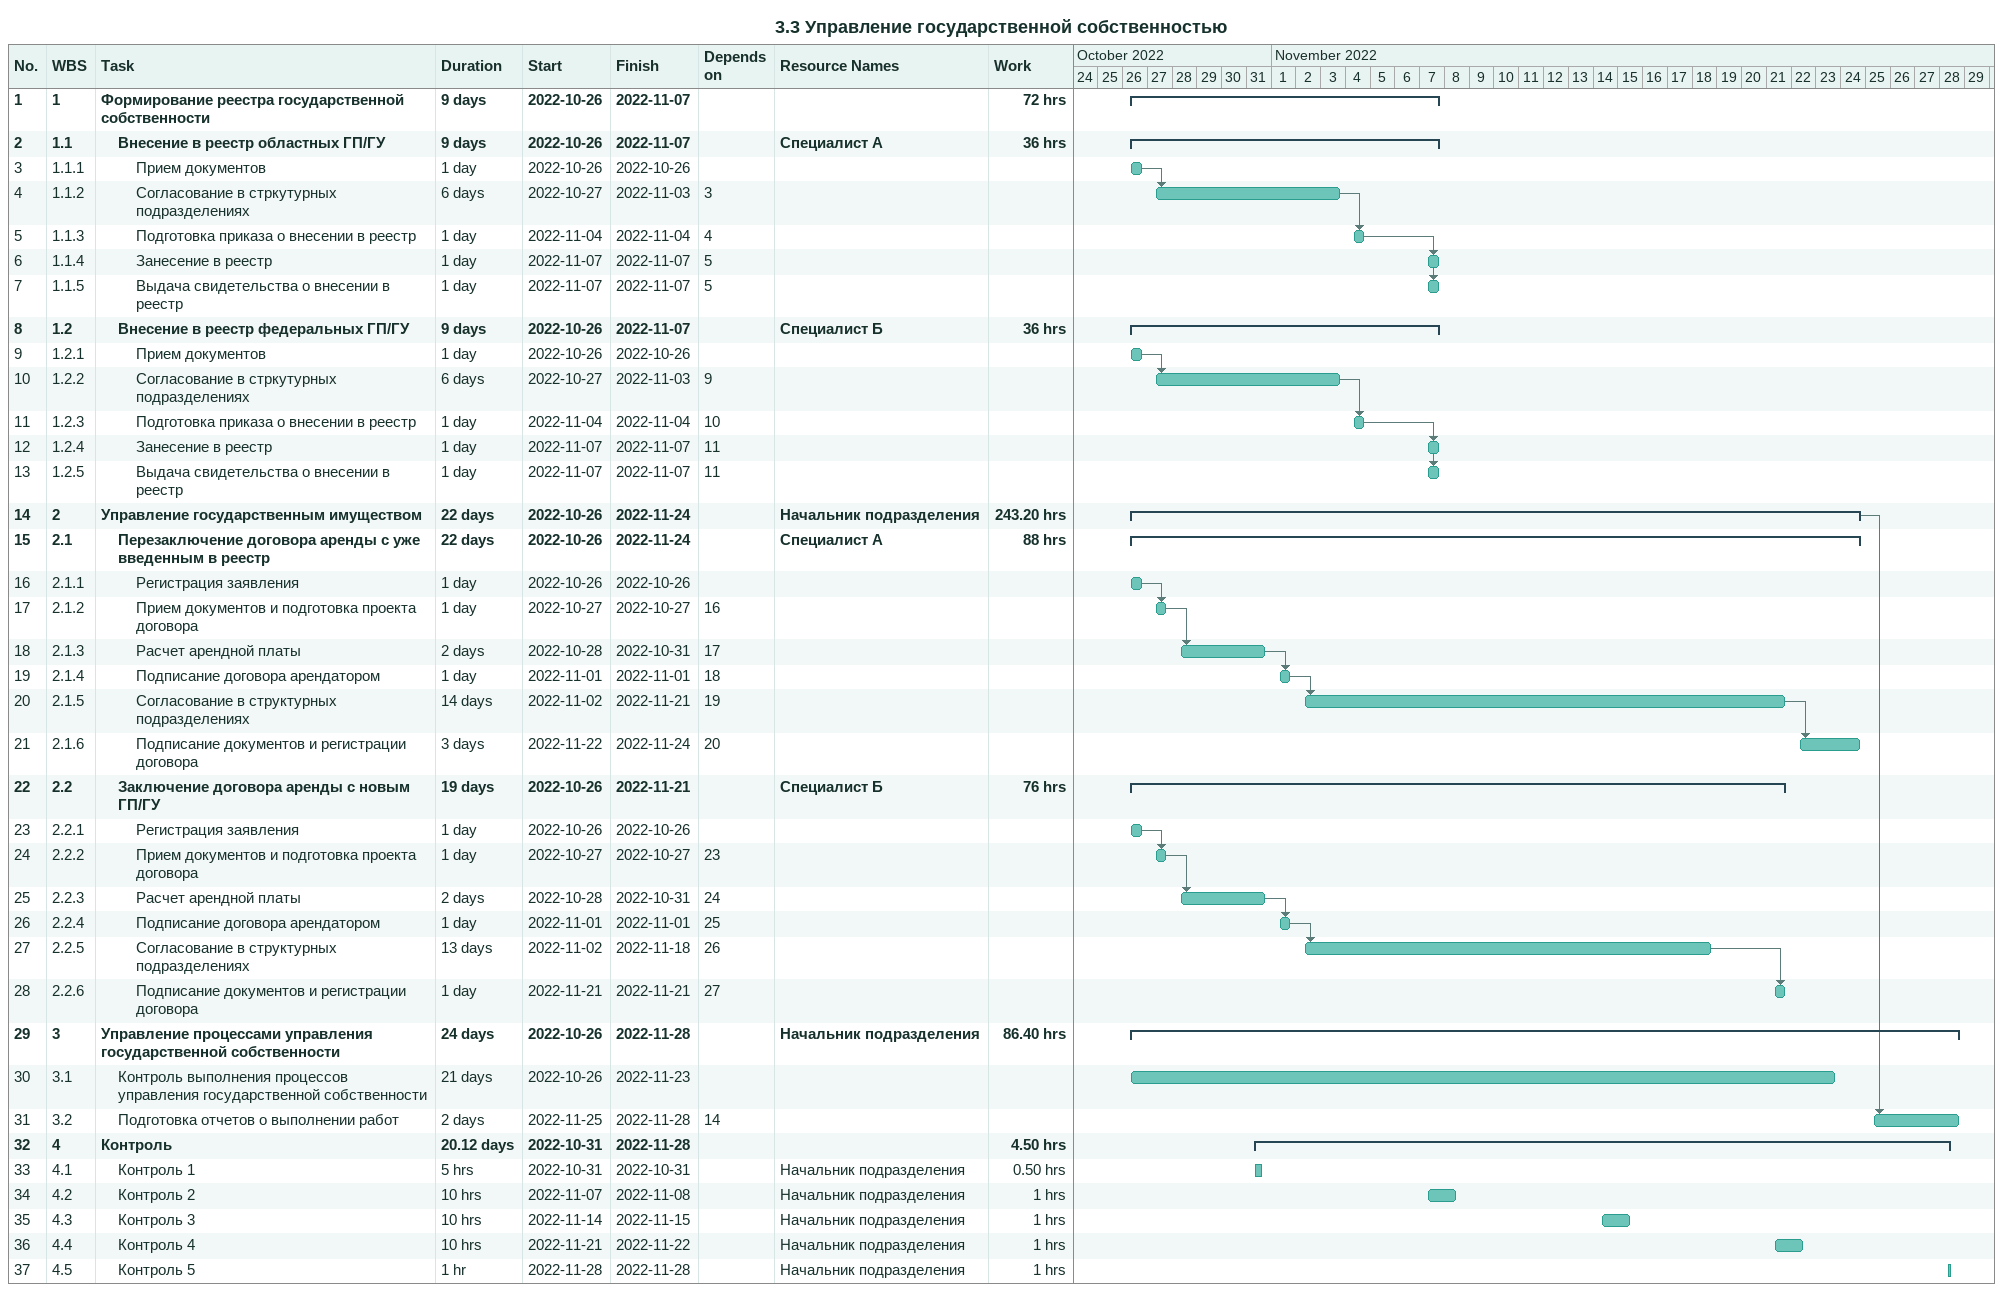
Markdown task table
3.3 Управление государственной собственностью

| ID | WBS | Task | Duration | Start | Finish | Predecessors | Resources | Work (h) |
|---|---|---|---|---|---|---|---|---|
| 1 | 1 | **Формирование реестра государственной собственности** | 9d | 2022-10-26 | 2022-11-07 |  |  | 72 |
| 2 | 1.1 | **Внесение в реестр областных ГП/ГУ** | 9d | 2022-10-26 | 2022-11-07 |  | Специалист А | 36 |
| 3 | 1.1.1 | Прием документов | 1d | 2022-10-26 | 2022-10-26 |  |  |  |
| 4 | 1.1.2 | Согласование в стркутурных подразделениях | 6d | 2022-10-27 | 2022-11-03 | 3 |  |  |
| 5 | 1.1.3 | Подготовка приказа о внесении в реестр | 1d | 2022-11-04 | 2022-11-04 | 4 |  |  |
| 6 | 1.1.4 | Занесение в реестр | 1d | 2022-11-07 | 2022-11-07 | 5 |  |  |
| 7 | 1.1.5 | Выдача свидетельства о внесении в реестр | 1d | 2022-11-07 | 2022-11-07 | 5 |  |  |
| 8 | 1.2 | **Внесение в реестр федеральных ГП/ГУ** | 9d | 2022-10-26 | 2022-11-07 |  | Специалист Б | 36 |
| 9 | 1.2.1 | Прием документов | 1d | 2022-10-26 | 2022-10-26 |  |  |  |
| 10 | 1.2.2 | Согласование в стркутурных подразделениях | 6d | 2022-10-27 | 2022-11-03 | 9 |  |  |
| 11 | 1.2.3 | Подготовка приказа о внесении в реестр | 1d | 2022-11-04 | 2022-11-04 | 10 |  |  |
| 12 | 1.2.4 | Занесение в реестр | 1d | 2022-11-07 | 2022-11-07 | 11 |  |  |
| 13 | 1.2.5 | Выдача свидетельства о внесении в реестр | 1d | 2022-11-07 | 2022-11-07 | 11 |  |  |
| 14 | 2 | **Управление государственным имуществом** | 22d | 2022-10-26 | 2022-11-24 |  | Начальник подразделения | 243.20 |
| 15 | 2.1 | **Перезаключение договора аренды с уже введенным в реестр** | 22d | 2022-10-26 | 2022-11-24 |  | Специалист А | 88 |
| 16 | 2.1.1 | Регистрация заявления | 1d | 2022-10-26 | 2022-10-26 |  |  |  |
| 17 | 2.1.2 | Прием документов и подготовка проекта договора | 1d | 2022-10-27 | 2022-10-27 | 16 |  |  |
| 18 | 2.1.3 | Расчет арендной платы | 2d | 2022-10-28 | 2022-10-31 | 17 |  |  |
| 19 | 2.1.4 | Подписание договора арендатором | 1d | 2022-11-01 | 2022-11-01 | 18 |  |  |
| 20 | 2.1.5 | Согласование в структурных подразделениях | 14d | 2022-11-02 | 2022-11-21 | 19 |  |  |
| 21 | 2.1.6 | Подписание документов и регистрации договора | 3d | 2022-11-22 | 2022-11-24 | 20 |  |  |
| 22 | 2.2 | **Заключение договора аренды с новым ГП/ГУ** | 19d | 2022-10-26 | 2022-11-21 |  | Специалист Б | 76 |
| 23 | 2.2.1 | Регистрация заявления | 1d | 2022-10-26 | 2022-10-26 |  |  |  |
| 24 | 2.2.2 | Прием документов и подготовка проекта договора | 1d | 2022-10-27 | 2022-10-27 | 23 |  |  |
| 25 | 2.2.3 | Расчет арендной платы | 2d | 2022-10-28 | 2022-10-31 | 24 |  |  |
| 26 | 2.2.4 | Подписание договора арендатором | 1d | 2022-11-01 | 2022-11-01 | 25 |  |  |
| 27 | 2.2.5 | Согласование в структурных подразделениях | 13d | 2022-11-02 | 2022-11-18 | 26 |  |  |
| 28 | 2.2.6 | Подписание документов и регистрации договора | 1d | 2022-11-21 | 2022-11-21 | 27 |  |  |
| 29 | 3 | **Управление процессами управления государственной собственности** | 24d | 2022-10-26 | 2022-11-28 |  | Начальник подразделения | 86.40 |
| 30 | 3.1 | Контроль выполнения процессов управления государственной собственности | 21d | 2022-10-26 | 2022-11-23 |  |  |  |
| 31 | 3.2 | Подготовка отчетов о выполнении работ | 2d | 2022-11-25 | 2022-11-28 | 14 |  |  |
| 32 | 4 | **Контроль** | 20.12d | 2022-10-31 | 2022-11-28 |  |  | 4.50 |
| 33 | 4.1 | Контроль 1 | 5h | 2022-10-31 | 2022-10-31 |  | Начальник подразделения | 0.50 |
| 34 | 4.2 | Контроль 2 | 10h | 2022-11-07 | 2022-11-08 |  | Начальник подразделения | 1 |
| 35 | 4.3 | Контроль 3 | 10h | 2022-11-14 | 2022-11-15 |  | Начальник подразделения | 1 |
| 36 | 4.4 | Контроль 4 | 10h | 2022-11-21 | 2022-11-22 |  | Начальник подразделения | 1 |
| 37 | 4.5 | Контроль 5 | 1h | 2022-11-28 | 2022-11-28 |  | Начальник подразделения | 1 |
